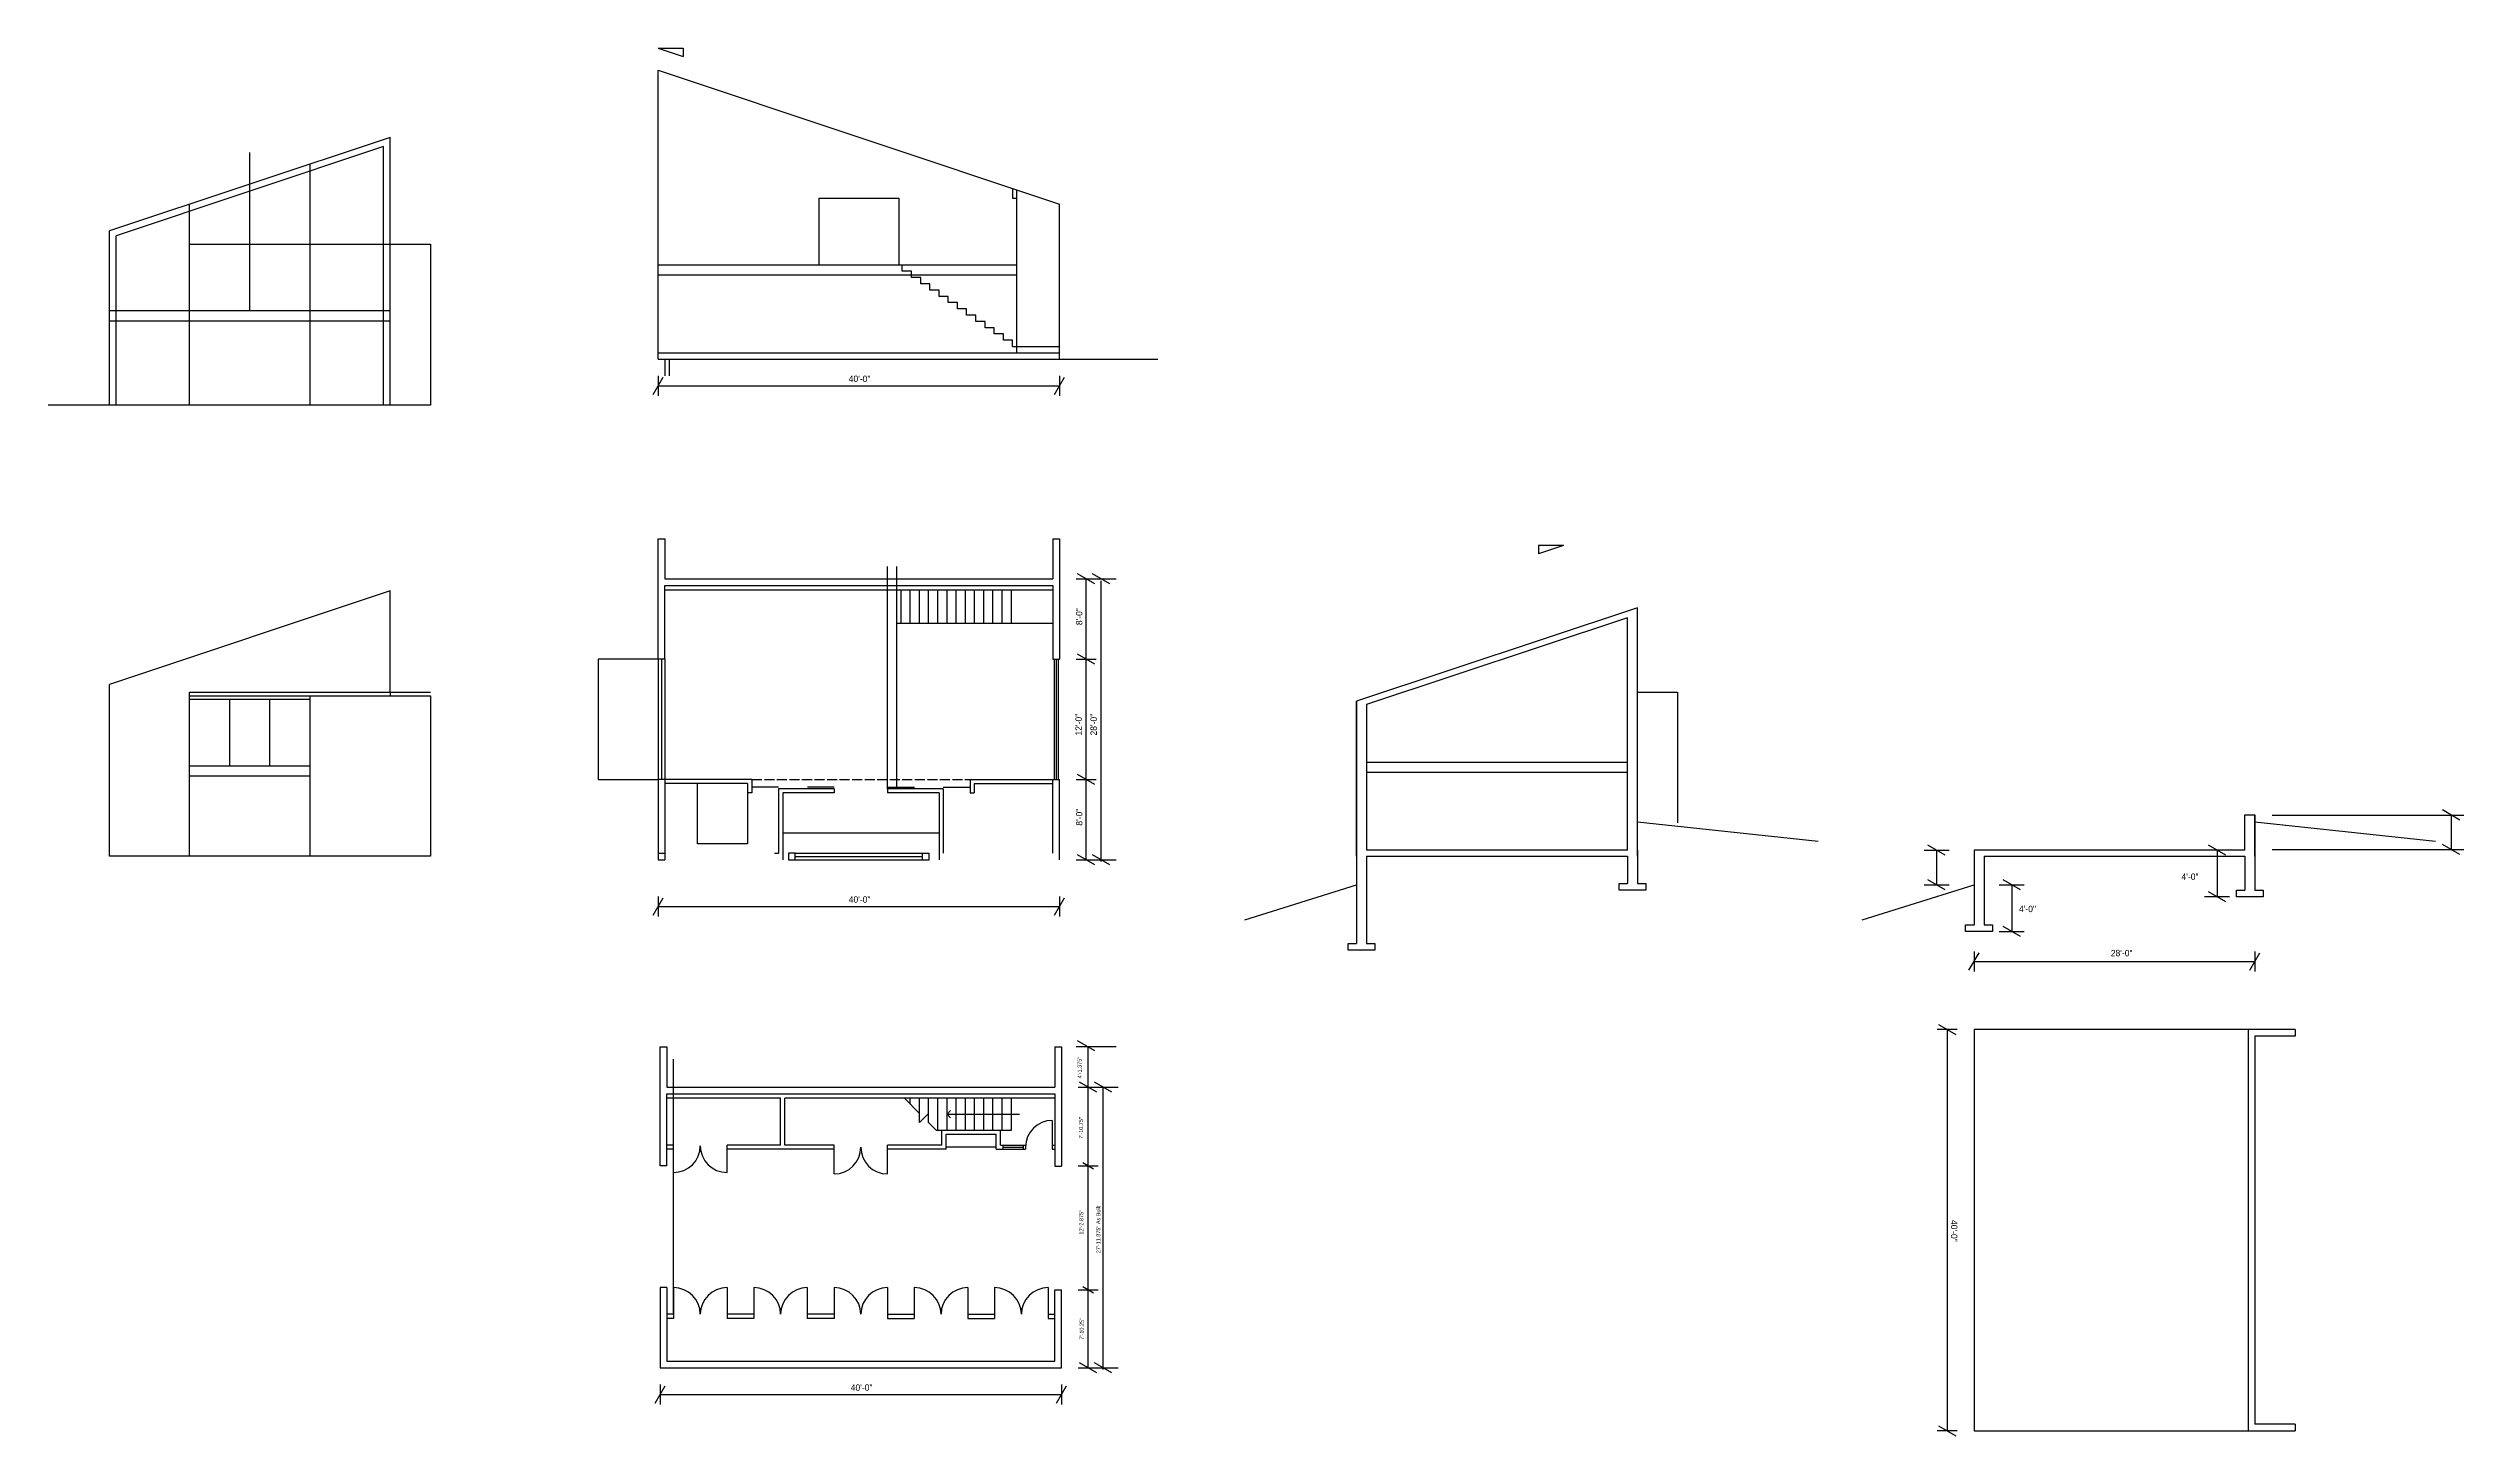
# Model space of a CAD drawing. Header units: inches. Extents: x 683 to 3572, y 849 to 3802.
# Drawn here: x 683 to 3572, y 2141 to 3802 of the extents above; entities that cross this region are included whole.
import ezdxf

# ---------------------------------------------------------------- set-up
doc = ezdxf.new("R2010")
doc.units = ezdxf.units.IN
doc.header["$MEASUREMENT"] = 0
doc.linetypes.add('ACAD_ISO02W100', pattern=[15, 12, -3])
for name, color, linetype in [('const', 253, 'Continuous'), ('e2', 252, 'Continuous'), ('glass', 172, 'Continuous'), ('millwork', 40, 'Continuous'), ('sills', 105, 'Continuous'), ('soffit', 253, 'ACAD_ISO02W100'), ('stairs', 140, 'Continuous'), ('walls', 7, 'Continuous')]:
    doc.layers.add(name, color=color, linetype=linetype)

msp = doc.modelspace()

# ---------------------------------------------------------------- linework, layer by layer
msp.add_line((3310.3, 2884.3), (3322.3, 2884.3))
at = {"layer": 'const'}
for p, q in [((1412.3, 3429.8), (1412.3, 3775.3)), ((1841.3, 3437.3), (1841.3, 3632.3)), ((1892.3, 3429.8), (1892.3, 3615.3)), ((1704.3, 3534.8), (1704.3, 3542.3)), ((1715.3, 3534.8), (1704.3, 3534.8)), ((1715.3, 3527.3), (1715.3, 3534.8)), ((1726.3, 3527.3), (1715.3, 3527.3)), ((1726.3, 3519.8), (1726.3, 3527.3)), ((1737.3, 3519.8), (1726.3, 3519.8)), ((1737.3, 3512.3), (1737.3, 3519.8)), ((1748.3, 3512.3), (1737.3, 3512.3)), ((1748.3, 3504.8), (1748.3, 3512.3)), ((1759.3, 3504.8), (1748.3, 3504.8)), ((1759.3, 3497.3), (1759.3, 3504.8)), ((1770.3, 3497.3), (1759.3, 3497.3)), ((1770.3, 3489.8), (1770.3, 3497.3)), ((1781.3, 3489.8), (1770.3, 3489.8)), ((1781.3, 3482.3), (1781.3, 3489.8)), ((1792.3, 3482.3), (1781.3, 3482.3)), ((1792.3, 3474.8), (1792.3, 3482.3)), ((1803.3, 3474.8), (1792.3, 3474.8)), ((1803.3, 3467.3), (1803.3, 3474.8)), ((1814.3, 3467.3), (1803.3, 3467.3)), ((1814.3, 3459.8), (1814.3, 3467.3)), ((1825.3, 3459.8), (1814.3, 3459.8)), ((1825.3, 3452.3), (1825.3, 3459.8)), ((1836.3, 3452.3), (1825.3, 3452.3)), ((1836.3, 3444.8), (1836.3, 3452.3)), ((1836.3, 3444.8), (1892.3, 3444.8)), ((1412.3, 3437.3), (1892.3, 3437.3)), ((1412.3, 3429.8), (2009.9, 3429.8)), ((1412.3, 3409.8), (1412.3, 3385.8)), ((1892.3, 3409.8), (1892.3, 3385.8)), ((1406.3, 3387.5), (1418.3, 3408.2)), ((1412.3, 3397.8), (1892.3, 3397.8)), ((1886.3, 3387.5), (1898.3, 3408.2)), ((1912.3, 3166.7), (1960.3, 3166.7)), ((1934.7, 3160.7), (1913.9, 3172.7)), ((1924.3, 2830.7), (1924.3, 3166.7)), ((1952.7, 3160.7), (1931.9, 3172.7)), ((1942.3, 2828.5), (1942.3, 3164.5)), ((1912.3, 3070.7), (1936.3, 3070.7)), ((1934.7, 3064.7), (1913.9, 3076.7)), ((2247.7, 2834.8), (2247.7, 3020.3)), ((1912.3, 2926.7), (1936.3, 2926.7)), ((1934.7, 2920.7), (1913.9, 2932.7)), ((3567.6, 2878.2), (3546.8, 2890.2)), ((3322.3, 2884.3), (3322.3, 2842.8)), ((3343.1, 2884.2), (3572.1, 2884.2)), ((3557.2, 2884.2), (3557.2, 2842.8)), ((1934.7, 2824.7), (1913.9, 2836.7)), ((1952.7, 2824.7), (1931.9, 2836.7)), ((2926.7, 2842.3), (2956.5, 2842.3)), ((2952, 2836.3), (2931.2, 2848.3)), ((2941.6, 2842.3), (2941.6, 2800.8)), ((3287.5, 2836.3), (3266.7, 2848.3)), ((3277.1, 2842.3), (3277.1, 2786.3)), ((3343.1, 2842.8), (3572.1, 2842.8)), ((3567.6, 2836.8), (3546.8, 2848.8)), ((1912.3, 2830.7), (1960.3, 2830.7)), ((2952, 2794.8), (2931.2, 2806.8)), ((3041.9, 2794.8), (3021.1, 2806.8)), ((1406.3, 2764.4), (1418.3, 2785.1)), ((1412.3, 2786.8), (1412.3, 2762.8)), ((1412.3, 2774.8), (1892.3, 2774.8)), ((1886.3, 2764.4), (1898.3, 2785.1)), ((1892.3, 2786.8), (1892.3, 2762.8)), ((2926.7, 2800.8), (2956.5, 2800.8)), ((3016.6, 2800.8), (3046.4, 2800.8)), ((3031.5, 2800.8), (3031.5, 2744.8)), ((3292, 2786.3), (3262.2, 2786.3)), ((3287.5, 2780.3), (3266.7, 2792.3)), ((3041.9, 2738.8), (3021.1, 2750.8)), ((2980.3, 2698.6), (2992.3, 2719.4)), ((2986.3, 2721), (2986.3, 2697)), ((3016.6, 2744.8), (3046.4, 2744.8)), ((3316.3, 2698.6), (3328.3, 2719.4)), ((3322.3, 2721), (3322.3, 2697)), ((2986.3, 2709), (3322.3, 2709)), ((2943.9, 2633.4), (2964.7, 2621.4)), ((1960.3, 2606.7), (1912.3, 2606.7)), ((1934.7, 2602.1), (1913.9, 2614.1)), ((1926.7, 2222.7), (1926.7, 2606.7)), ((2966.3, 2627.4), (2942.3, 2627.4)), ((2954.3, 2627.4), (2954.3, 2147.4)), ((1914.7, 2558.7), (1962.7, 2558.7)), ((1937.1, 2552.7), (1916.3, 2564.7)), ((1955.1, 2552.7), (1934.3, 2564.7)), ((1944.7, 2220.5), (1944.7, 2558.7)), ((1914.7, 2464.2), (1938.7, 2464.2)), ((1933.2, 2460.5), (1920.3, 2468)), ((1914.7, 2315.9), (1938.7, 2315.9)), ((1933.2, 2312.1), (1920.3, 2319.6)), ((1937.1, 2216.7), (1916.3, 2228.7)), ((1955.1, 2216.7), (1934.3, 2228.7)), ((1408.7, 2180.4), (1420.7, 2201.1)), ((1414.7, 2202.7), (1414.7, 2178.7)), ((1888.7, 2180.4), (1900.7, 2201.1)), ((1894.7, 2202.7), (1894.7, 2178.7)), ((1914.7, 2222.7), (1962.7, 2222.7)), ((1414.7, 2190.7), (1894.7, 2190.7)), ((2966.3, 2147.4), (2942.3, 2147.4)), ((2943.9, 2153.4), (2964.7, 2141.4))]:
    msp.add_line(p, q, dxfattribs=at)
at = {"layer": 'e2'}
for p, q in [((1459.3, 2849.7), (1459.3, 2921.7)), ((1519.3, 2921.7), (1519.3, 2849.7)), ((1519.3, 2849.7), (1459.3, 2849.7))]:
    msp.add_line(p, q, dxfattribs=at)
at = {"layer": 'glass'}
for p, q in [((1686.8, 2915.7), (1686.8, 3181.4)), ((1697.8, 2915.7), (1697.8, 3181.4)), ((1416.3, 3070.7), (1416.3, 2926.7)), ((1888.3, 3070.7), (1888.3, 2926.7)), ((1576.3, 2834.7), (1728.3, 2834.7)), ((1430.7, 2286.7), (1430.7, 2592)), ((1824.7, 2486.7), (1848.7, 2486.7))]:
    msp.add_line(p, q, dxfattribs=at)
at = {"layer": 'millwork'}
for p, q in [((1556.3, 2917.7), (1524.3, 2917.7)), ((1622.8, 2917.7), (1590.8, 2917.7)), ((1686.8, 2917.7), (1718.8, 2917.7)), ((1753.3, 2917.7), (1785.3, 2917.7)), ((1561.3, 2862.7), (1748.3, 2862.7)), ((1883.7, 2518.7), (1883.7, 2486.7)), ((1430.7, 2456.4), (1430.7, 2488.4)), ((1494.7, 2456.4), (1494.7, 2488.4)), ((1622.7, 2454.7), (1622.7, 2486.7)), ((1686.7, 2454.7), (1686.7, 2486.7)), ((1756.7, 2487.2), (1816.7, 2487.2)), ((1824.7, 2489.2), (1848.7, 2489.2)), ((1824.7, 2484.2), (1848.7, 2484.2)), ((1430.7, 2318.7), (1430.7, 2286.7)), ((1494.7, 2318.7), (1494.7, 2286.7)), ((1526.7, 2318.7), (1526.7, 2286.7)), ((1590.7, 2318.7), (1590.7, 2286.7)), ((1622.7, 2318.7), (1622.7, 2286.7)), ((1622.7, 2318.7), (1622.7, 2286.7)), ((1686.7, 2318.7), (1686.7, 2286.7)), ((1686.7, 2318.7), (1686.7, 2286.7)), ((1718.7, 2318.7), (1718.7, 2286.7)), ((1782.7, 2318.7), (1782.7, 2286.7)), ((1814.7, 2318.7), (1814.7, 2286.7)), ((1878.7, 2318.7), (1878.7, 2286.7))]:
    msp.add_line(p, q, dxfattribs=at)
for centre, start, end in [((1883.7, 2486.7), 90, 180), ((1430.7, 2488.4), 270, 0), ((1494.7, 2488.4), 180, 270), ((1622.7, 2486.7), 270, 0), ((1686.7, 2486.7), 180, 270), ((1430.7, 2286.7), 0, 90), ((1494.7, 2286.7), 90, 180), ((1526.7, 2286.7), 0, 90), ((1590.7, 2286.7), 90, 180), ((1622.7, 2286.7), 0, 90), ((1686.7, 2286.7), 90, 180), ((1718.7, 2286.7), 0, 90), ((1782.7, 2286.7), 90, 180), ((1814.7, 2286.7), 0, 90), ((1878.7, 2286.7), 90, 180)]:
    msp.add_arc(centre, 32, start, end, dxfattribs=at)
at = {"layer": 'sills'}
for p, q in [((1604.3, 3622.3), (1700.3, 3622.3)), ((1604.3, 3622.3), (1604.3, 3542.3)), ((1700.3, 3622.3), (1700.3, 3542.3)), ((1420.3, 3429.8), (1420.3, 3409.8)), ((1425.3, 3429.8), (1425.3, 3409.8)), ((1412.3, 3070.7), (1412.3, 2926.7)), ((1420.3, 3070.7), (1420.3, 2926.7)), ((1885.8, 3070.7), (1885.8, 2926.7)), ((1890.8, 3070.7), (1890.8, 2926.7)), ((1576.3, 2838.7), (1728.3, 2838.7)), ((1576.3, 2830.7), (1728.3, 2830.7))]:
    msp.add_line(p, q, dxfattribs=at)
at = {"layer": 'soffit'}
msp.add_line((1524.3, 2926.7), (1785.3, 2926.7), dxfattribs=at)
at = {"layer": 'stairs'}
for p, q in [((1702.8, 3113.7), (1702.8, 3153.7)), ((1713.8, 3113.7), (1713.8, 3153.7)), ((1724.8, 3113.7), (1724.8, 3153.7)), ((1735.8, 3113.7), (1735.8, 3153.7)), ((1746.8, 3113.7), (1746.8, 3153.7)), ((1757.8, 3113.7), (1757.8, 3153.7)), ((1768.8, 3113.7), (1768.8, 3153.7)), ((1779.8, 3113.7), (1779.8, 3153.7)), ((1790.8, 3113.7), (1790.8, 3153.7)), ((1801.8, 3113.7), (1801.8, 3153.7)), ((1812.8, 3113.7), (1812.8, 3153.7)), ((1823.8, 3113.7), (1823.8, 3153.7)), ((1834.8, 3113.7), (1834.8, 3153.7)), ((1697.8, 3113.7), (1884.3, 3113.7)), ((1412.3, 3070.7), (1340.3, 3070.7)), ((1340.3, 3070.7), (1340.3, 2926.7)), ((1340.3, 2926.7), (1412.3, 2926.7)), ((1724.8, 2527.2), (1706.8, 2545.2)), ((1713.8, 2538.2), (1713.8, 2545.2)), ((1724.8, 2516.2), (1724.8, 2545.2)), ((1735.8, 2516.2), (1735.8, 2545.2)), ((1746.8, 2507.2), (1746.8, 2545.2)), ((1757.8, 2507.2), (1757.8, 2545.2)), ((1768.8, 2507.2), (1768.8, 2545.2)), ((1779.8, 2507.2), (1779.8, 2545.2)), ((1790.8, 2507.2), (1790.8, 2545.2)), ((1801.8, 2507.2), (1801.8, 2545.2)), ((1812.8, 2507.2), (1812.8, 2545.2)), ((1823.8, 2507.2), (1823.8, 2545.2)), ((1834.8, 2507.2), (1834.8, 2545.2)), ((1724.8, 2516.2), (1735.8, 2527.2)), ((1744.8, 2507.2), (1735.8, 2516.2)), ((1757.8, 2526.2), (1762, 2530.5)), ((1757.8, 2526.2), (1844.5, 2526.2)), ((1757.8, 2526.2), (1762, 2522)), ((1744.8, 2507.2), (1751.7, 2507.2)), ((1821.7, 2507.2), (1834.8, 2507.2))]:
    msp.add_line(p, q, dxfattribs=at)
at = {"layer": 'walls'}
for p, q in [((1412.3, 3801.7), (1442.3, 3801.7)), ((1412.3, 3801.7), (1442.3, 3791.7)), ((1442.3, 3801.7), (1442.3, 3791.7)), ((1412.3, 3775.3), (1892.3, 3615.3)), ((1091.8, 3695.1), (755.8, 3583.1)), ((1083.8, 3684), (763.8, 3577.3)), ((923.8, 3487.3), (923.8, 3676.9)), ((1083.8, 3374.8), (1083.8, 3684)), ((1091.8, 3374.8), (1091.8, 3695.1)), ((995.8, 3374.8), (995.8, 3663.1)), ((851.8, 3374.8), (851.8, 3615.1)), ((1836.3, 3634), (1836.3, 3622.3)), ((1836.3, 3622.3), (1841.3, 3622.3)), ((1841.3, 3622.3), (1841.3, 3632.3)), ((755.8, 3374.8), (755.8, 3583.1)), ((763.8, 3374.8), (763.8, 3577.3)), ((851.8, 3567.3), (995.8, 3567.3)), ((995.8, 3567.3), (1139.8, 3567.3)), ((1139.8, 3567.3), (1139.8, 3374.8)), ((1841.3, 3542.3), (1412.3, 3542.3)), ((1841.3, 3530.3), (1412.3, 3530.3)), ((1091.8, 3487.3), (755.8, 3487.3)), ((1091.8, 3475.3), (755.8, 3475.3)), ((1412.3, 3437.3), (1892.3, 3437.3)), ((1412.3, 3429.8), (1425.3, 3429.8)), ((1091.8, 3374.8), (682.7, 3374.8)), ((1139.8, 3374.8), (1091.8, 3374.8)), ((1412.3, 3070.7), (1412.3, 3214.7)), ((1412.3, 3214.7), (1420.3, 3214.7)), ((1420.3, 3214.7), (1420.3, 3166.7)), ((1884.3, 3214.7), (1884.3, 3166.7)), ((1884.3, 3214.7), (1892.3, 3214.7)), ((1892.3, 3214.7), (1892.3, 3070.7)), ((2495.2, 3206.6), (2465.2, 3196.6)), ((2495.2, 3206.6), (2465.2, 3206.6)), ((2465.2, 3206.6), (2465.2, 3196.6)), ((1091.8, 3152.3), (755.8, 3040.3)), ((1091.8, 3031.3), (1091.8, 3152.3)), ((1420.3, 3166.7), (1884.3, 3166.7)), ((1420.3, 3070.7), (1420.3, 3158.7)), ((1420.3, 3158.7), (1884.3, 3158.7)), ((1420.3, 3153.7), (1884.3, 3153.7)), ((1884.3, 3158.7), (1884.3, 3070.7)), ((2583.7, 3132.3), (2247.7, 3020.3)), ((2583.7, 2834.8), (2583.7, 3132.3)), ((2571.7, 3120.3), (2259.7, 3016.3)), ((2571.7, 2842.3), (2571.7, 3120.3)), ((1420.3, 3070.7), (1412.3, 3070.7)), ((1884.3, 3070.7), (1892.3, 3070.7)), ((1885.8, 3070.7), (1890.8, 3070.7)), ((755.8, 2834.8), (755.8, 3040.3)), ((851.8, 3031.3), (995.8, 3031.3)), ((851.8, 3026.8), (851.8, 3031.3)), ((851.8, 2834.8), (851.8, 3026.8)), ((851.8, 3026.8), (995.8, 3026.8)), ((851.8, 3022.8), (995.8, 3022.8)), ((899.8, 2942.8), (899.8, 3022.8)), ((947.8, 2942.8), (947.8, 3022.8)), ((995.8, 3031.3), (1139.8, 3031.3)), ((995.8, 2834.8), (995.8, 3026.8)), ((995.8, 3026.8), (1139.8, 3026.8)), ((1091.8, 3031.3), (1091.8, 3026.8)), ((1139.8, 3026.8), (1139.8, 2834.8)), ((2247.7, 3020.3), (2247.7, 2834.8)), ((2259.7, 3016.3), (2259.7, 2842.3)), ((2583.7, 3031.3), (2631.7, 3031.3)), ((2631.7, 3031.3), (2631.7, 2874.9)), ((2259.7, 2947.3), (2571.7, 2947.3)), ((995.8, 2942.8), (851.8, 2942.8)), ((995.8, 2930.8), (851.8, 2930.8)), ((1420.3, 2926.7), (1412.3, 2926.7)), ((1412.3, 2926.7), (1412.3, 2830.7)), ((1420.3, 2926.7), (1420.3, 2838.7)), ((1524.3, 2926.7), (1420.3, 2926.7)), ((1519.3, 2921.7), (1420.3, 2921.7)), ((1519.3, 2921.7), (1519.3, 2910.7)), ((1524.3, 2926.7), (1524.3, 2910.7)), ((1785.3, 2926.7), (1884.3, 2926.7)), ((1785.3, 2926.7), (1785.3, 2910.7)), ((1790.3, 2921.7), (1884.3, 2921.7)), ((1790.3, 2921.7), (1790.3, 2910.7)), ((1884.3, 2926.7), (1892.3, 2926.7)), ((1884.3, 2838.7), (1884.3, 2926.7)), ((1892.3, 2830.7), (1892.3, 2926.7)), ((2259.7, 2935.3), (2571.7, 2935.3)), ((1524.3, 2910.7), (1519.3, 2910.7)), ((1622.8, 2915.7), (1556.3, 2915.7)), ((1556.3, 2915.7), (1556.3, 2838.7)), ((1622.8, 2910.7), (1561.3, 2910.7)), ((1561.3, 2910.7), (1561.3, 2838.7)), ((1622.8, 2915.7), (1622.8, 2910.7)), ((1686.8, 2915.7), (1686.8, 2910.7)), ((1753.3, 2915.7), (1686.8, 2915.7)), ((1748.3, 2910.7), (1686.8, 2910.7)), ((1748.3, 2910.7), (1748.3, 2838.7)), ((1753.3, 2915.7), (1753.3, 2838.7)), ((1785.3, 2910.7), (1790.3, 2910.7)), ((2583.7, 2834.8), (2583.7, 2876.2)), ((2583.7, 2876.2), (2799.7, 2852.8)), ((3310.3, 2842.3), (3310.3, 2884.3)), ((3322.3, 2834.8), (3322.3, 2884.2)), ((3322.3, 2876.2), (3538.3, 2852.8)), ((1091.8, 2834.8), (755.8, 2834.8)), ((1139.8, 2834.8), (1091.8, 2834.8)), ((1412.3, 2838.7), (1420.3, 2838.7)), ((1420.3, 2838.7), (1420.3, 2830.7)), ((1551.3, 2838.7), (1556.3, 2838.7)), ((1561.3, 2838.7), (1561.3, 2830.7)), ((1576.3, 2838.7), (1568.3, 2838.7)), ((1568.3, 2838.7), (1568.3, 2830.7)), ((1576.3, 2838.7), (1728.3, 2838.7)), ((1576.3, 2830.7), (1576.3, 2838.7)), ((1728.3, 2830.7), (1728.3, 2838.7)), ((1728.3, 2838.7), (1736.3, 2838.7)), ((1736.3, 2830.7), (1736.3, 2838.7)), ((1748.3, 2838.7), (1748.3, 2830.7)), ((2247.7, 2834.8), (2247.7, 2822.8)), ((2571.7, 2842.3), (2259.7, 2842.3)), ((2259.7, 2834.8), (2571.7, 2834.8)), ((2259.7, 2834.8), (2259.7, 2730.3)), ((2571.7, 2834.8), (2571.7, 2802.3)), ((2583.7, 2842.3), (2583.7, 2802.3)), ((3310.3, 2842.3), (2986.3, 2842.3)), ((2986.3, 2842.3), (2986.3, 2752.8)), ((2986.3, 2834.8), (2986.3, 2822.8)), ((2998.3, 2834.8), (3310.3, 2834.8)), ((2998.3, 2834.8), (2998.3, 2752.8)), ((3310.3, 2834.8), (3310.3, 2794.3)), ((3322.3, 2842.3), (3322.3, 2794.3)), ((1412.3, 2830.7), (1420.3, 2830.7)), ((1568.3, 2830.7), (1576.3, 2830.7)), ((1728.3, 2830.7), (1736.3, 2830.7)), ((2247.7, 2822.8), (2247.7, 2730.3)), ((2114.1, 2758.8), (2247.7, 2800.8)), ((2561.7, 2794.3), (2561.7, 2802.3)), ((2561.7, 2802.3), (2571.7, 2802.3)), ((2566.7, 2794.3), (2561.7, 2794.3)), ((2571.7, 2794.3), (2566.7, 2794.3)), ((2593.7, 2794.3), (2571.7, 2794.3)), ((2583.7, 2802.3), (2593.7, 2802.3)), ((2593.7, 2802.3), (2593.7, 2794.3)), ((2852.6, 2758.8), (2986.3, 2800.8)), ((3300.3, 2794.3), (3310.3, 2794.3)), ((3300.3, 2786.3), (3300.3, 2794.3)), ((3305.3, 2786.3), (3300.3, 2786.3)), ((3310.3, 2786.3), (3305.3, 2786.3)), ((3332.3, 2786.3), (3310.3, 2786.3)), ((3322.3, 2794.3), (3332.3, 2794.3)), ((3332.3, 2794.3), (3332.3, 2786.3)), ((2976.3, 2744.8), (2976.3, 2752.8)), ((2976.3, 2752.8), (2986.3, 2752.8)), ((2998.3, 2752.8), (3008.3, 2752.8)), ((3008.3, 2752.8), (3008.3, 2744.8)), ((2237.7, 2730.3), (2247.7, 2730.3)), ((2237.7, 2722.3), (2237.7, 2730.3)), ((2242.7, 2722.3), (2237.7, 2722.3)), ((2247.7, 2722.3), (2242.7, 2722.3)), ((2269.7, 2722.3), (2247.7, 2722.3)), ((2259.7, 2730.3), (2269.7, 2730.3)), ((2269.7, 2730.3), (2269.7, 2722.3)), ((2981.3, 2744.8), (2976.3, 2744.8)), ((2986.3, 2744.8), (2981.3, 2744.8)), ((3008.3, 2744.8), (2986.3, 2744.8)), ((1414.7, 2464.2), (1414.7, 2606.7)), ((1414.7, 2606.7), (1422.7, 2606.7)), ((1422.7, 2606.7), (1422.7, 2558.7)), ((1886.7, 2606.7), (1886.7, 2558.7)), ((1886.7, 2606.7), (1894.7, 2606.7)), ((1894.7, 2606.7), (1894.7, 2464)), ((2986.3, 2627.4), (2986.3, 2147.4)), ((3370.3, 2627.4), (2986.3, 2627.4)), ((3314.3, 2627.4), (3314.3, 2147.4)), ((3322.3, 2619.4), (3322.3, 2155.4)), ((3370.3, 2619.4), (3322.3, 2619.4)), ((3370.3, 2627.4), (3370.3, 2619.4)), ((1422.7, 2558.7), (1886.7, 2558.7)), ((1422.7, 2550.7), (1886.7, 2550.7)), ((1422.7, 2464.2), (1422.7, 2550.7)), ((1558.7, 2545.2), (1422.7, 2545.2)), ((1558.7, 2489.2), (1558.7, 2545.2)), ((1886.7, 2545.2), (1563.7, 2545.2)), ((1563.7, 2489.2), (1563.7, 2545.2)), ((1886.7, 2550.7), (1886.7, 2464)), ((1430.7, 2489.2), (1422.7, 2489.2)), ((1430.7, 2484.2), (1430.7, 2489.2)), ((1558.7, 2489.2), (1494.7, 2489.2)), ((1494.7, 2484.2), (1494.7, 2489.2)), ((1622.7, 2489.2), (1563.7, 2489.2)), ((1622.7, 2483.2), (1622.7, 2489.2)), ((1686.7, 2484.2), (1686.7, 2489.2)), ((1751.7, 2489.2), (1686.7, 2489.2)), ((1751.7, 2489.2), (1751.7, 2507.2)), ((1751.7, 2507.2), (1821.7, 2507.2)), ((1756.7, 2484.2), (1756.7, 2502.2)), ((1756.7, 2502.2), (1816.7, 2502.2)), ((1816.7, 2484.2), (1816.7, 2502.2)), ((1821.7, 2489.2), (1821.7, 2507.2)), ((1821.7, 2489.2), (1824.7, 2489.2)), ((1824.7, 2489.2), (1824.7, 2484.2)), ((1848.7, 2489.2), (1848.7, 2484.2)), ((1848.7, 2489.2), (1851.7, 2489.2)), ((1851.7, 2489.2), (1851.7, 2484.2)), ((1883.7, 2489.2), (1883.7, 2484.2)), ((1883.7, 2489.2), (1886.7, 2489.2)), ((1422.7, 2464.2), (1414.7, 2464.2)), ((1430.7, 2484.2), (1422.7, 2484.2)), ((1622.7, 2484.2), (1494.7, 2484.2)), ((1756.7, 2484.2), (1686.7, 2484.2)), ((1816.7, 2484.2), (1824.7, 2484.2)), ((1848.7, 2484.2), (1851.7, 2484.2)), ((1883.7, 2484.2), (1886.7, 2484.2)), ((1886.7, 2464), (1894.7, 2464)), ((1422.7, 2318.7), (1414.7, 2318.7)), ((1414.7, 2318.7), (1414.7, 2222.7)), ((1422.7, 2318.7), (1422.7, 2230.7)), ((1886.7, 2230.7), (1886.7, 2315.9)), ((1886.7, 2315.9), (1894.7, 2315.9)), ((1894.7, 2222.7), (1894.7, 2315.9)), ((1430.7, 2286.7), (1422.7, 2286.7)), ((1430.7, 2286.7), (1430.7, 2281.7)), ((1526.7, 2286.7), (1494.7, 2286.7)), ((1494.7, 2286.7), (1494.7, 2281.7)), ((1526.7, 2286.7), (1526.7, 2281.7)), ((1622.7, 2286.7), (1590.7, 2286.7)), ((1590.7, 2286.7), (1590.7, 2281.7)), ((1622.7, 2286.7), (1622.7, 2281.7)), ((1622.7, 2286.7), (1622.7, 2281.7)), ((1686.7, 2286.7), (1686.7, 2281.7)), ((1686.7, 2286.7), (1686.7, 2281.7)), ((1686.7, 2286.7), (1718.7, 2286.7)), ((1718.7, 2286.7), (1718.7, 2281.7)), ((1782.7, 2286.7), (1814.7, 2286.7)), ((1782.7, 2286.7), (1782.7, 2281.7)), ((1814.7, 2286.7), (1814.7, 2281.7)), ((1878.7, 2286.7), (1878.7, 2281.7)), ((1878.7, 2286.7), (1886.7, 2286.7)), ((1430.7, 2281.7), (1422.7, 2281.7)), ((1526.7, 2281.7), (1494.7, 2281.7)), ((1622.7, 2281.7), (1590.7, 2281.7)), ((1686.7, 2281.7), (1718.7, 2281.7)), ((1782.7, 2281.7), (1814.7, 2281.7)), ((1878.7, 2281.7), (1886.7, 2281.7)), ((1422.7, 2230.7), (1886.7, 2230.7)), ((1414.7, 2222.7), (1894.7, 2222.7)), ((2986.3, 2147.4), (3370.3, 2147.4)), ((3370.3, 2155.4), (3322.3, 2155.4)), ((3370.3, 2155.4), (3370.3, 2147.4))]:
    msp.add_line(p, q, dxfattribs=at)

# ---------------------------------------------------------------- texts
at = {"layer": 'const', "char_height": 7.64, "width": 2912.54, "attachment_point": 1}
for s, insert in [('40\'-0"', (1640.2, 3410)), ('4\'-0"', (3234.5, 2814.2)), ('40\'-0"', (1640.2, 2786.9)), ('4\'-0"', (3040.1, 2775.6)), ('28\'-0"', (3149.9, 2722.8)), ('40\'-0"', (1642.6, 2202.9))]:
    msp.add_mtext(s, dxfattribs=dict(at, insert=insert))
at = {"layer": 'const', "attachment_point": 1}
for s, insert, char_height, width, rotation in [('8\'-0"', (1912.1, 3111.4), 7.64, 2912.54, 90), ('12\'-0"', (1911.4, 2979.3), 7.64, 2912.54, 90), ('28\'-0"', (1929.4, 2979.3), 7.64, 2912.54, 90), ('8\'-0"', (1912.1, 2871.4), 7.64, 2912.54, 90), ('4\'-1.375"', (1914, 2569.1), 4.74, 1805.775, 90), ('7\'-10.75"', (1915.7, 2496.8), 4.74, 1805.775, 90), ('12\'-2.875"', (1916.1, 2382.1), 4.74, 1805.775, 90), ('27\'-11.875" As Built', (1936.4, 2359.8), 4.736, 1805.775, 90), ('40\'-0"', (2966.4, 2399.6), 7.64, 2912.54, 270), ('7\'-10.25"', (1916.5, 2256.5), 4.74, 1805.775, 90)]:
    msp.add_mtext(s, dxfattribs=dict(at, insert=insert, char_height=char_height, width=width, rotation=rotation))

doc.saveas('drawing.dxf')
